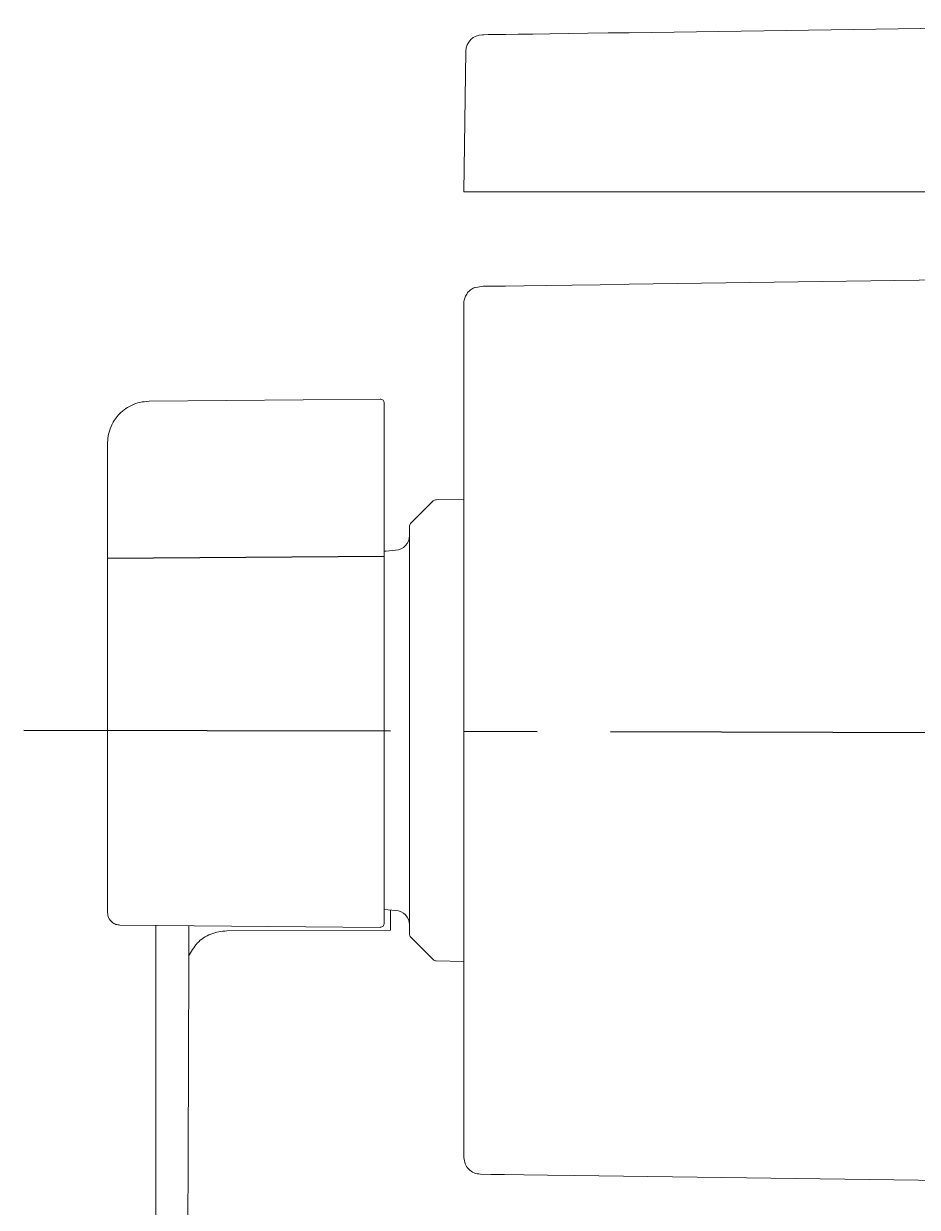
# Model space of a CAD drawing. Extents: x 2239 to 2659, y -1043 to -449.
# Drawn here: x 2532.74 to 2554.06, y -879.04 to -850.81 of the extents above; entities that cross this region are included whole.
import ezdxf

# ---------------------------------------------------------------- set-up
doc = ezdxf.new("R2010")
doc.units = 0
doc.header["$LTSCALE"] = 7
doc.header["$MEASUREMENT"] = 0
doc.linetypes.add('CENTER', pattern=[2, 1.25, -0.25, 0.25, -0.25])
doc.layers.get('0').update_dxf_attribs({"color": 2, "linetype": 'CONTINUOUS'})
doc.layers.add('CL', color=1, linetype='CENTER')
doc.layers.add('D', color=2, linetype='CONTINUOUS')

msp = doc.modelspace()

# ---------------------------------------------------------------- linework, layer by layer
at = {"color": 7, "linetype": 'Continuous', "lineweight": 15}
for p, q in [((2547.186, -851.027), (2562.599, -850.812)), ((2543.288, -851.471), (2543.241, -854.826)), ((2547.185, -854.826), (2543.241, -854.826)), ((2561.19, -854.826), (2547.185, -854.826)), ((2560.255, -856.845), (2547.185, -857.027)), ((2543.489, -857.108), (2543.703, -857.076)), ((2543.904, -857.073), (2543.703, -857.076)), ((2544.231, -857.069), (2543.904, -857.073)), ((2544.672, -857.062), (2544.231, -857.069)), ((2545.21, -857.055), (2544.672, -857.062)), ((2545.824, -857.046), (2545.21, -857.055)), ((2546.491, -857.037), (2545.824, -857.046)), ((2547.185, -857.027), (2546.491, -857.037)), ((2543.241, -877.85), (2543.241, -857.477)), ((2541.24, -859.764), (2535.731, -859.818)), ((2541.341, -860.07), (2541.341, -860.858)), ((2534.741, -860.818), (2534.758, -860.636)), ((2534.741, -860.818), (2534.741, -860.899)), ((2542.51, -862.194), (2541.97, -862.734)), ((2543.241, -862.154), (2542.579, -862.165)), ((2541.941, -862.97), (2541.941, -862.805)), ((2541.941, -872.522), (2541.941, -862.97)), ((2541.941, -863.432), (2541.941, -863.432)), ((2543.236, -863.866), (2543.241, -863.858)), ((2541.941, -871.895), (2541.941, -871.895)), ((2535.038, -872.309), (2541.24, -872.363)), ((2535.891, -872.316), (2535.891, -881.438)), ((2537.587, -872.445), (2541.491, -872.432)), ((2541.97, -872.593), (2542.51, -873.133)), ((2542.579, -873.162), (2543.241, -873.174)), ((2543.884, -878.254), (2543.635, -878.25)), ((2544.213, -878.258), (2543.884, -878.254)), ((2544.672, -878.265), (2544.213, -878.258)), ((2545.238, -878.273), (2544.672, -878.265)), ((2545.873, -878.281), (2545.238, -878.273)), ((2562.73, -878.517), (2545.873, -878.281)), ((2536.661, -878.522), (2536.659, -878.902)), ((2536.655, -879.351), (2536.659, -878.902))]:
    msp.add_line(p, q, dxfattribs=at)
at = {"color": 7, "linetype": 'Continuous', "lineweight": 15, "flags": 128}
for points in [[(2543.682, -851.076), (2543.718, -851.076), (2543.823, -851.074), (2543.998, -851.072), (2544.236, -851.069), (2544.535, -851.064), (2544.888, -851.059), (2545.288, -851.054), (2545.727, -851.048), (2546.195, -851.041), (2546.685, -851.034), (2547.186, -851.027)], [(2541.612, -863.37), (2541.389, -863.389), (2541.337, -863.395)], [(2534.741, -872.009), (2534.741, -871.016), (2534.741, -870.907), (2534.741, -870.785)], [(2541.341, -871.935), (2541.612, -871.958)]]:
    msp.add_lwpolyline(points, dxfattribs=at)
at = {"color": 7, "linetype": 'Continuous', "lineweight": 15}
for centre, radius, start, end in [((2543.688, -851.476), 0.4, 90.8, 179.2), ((2541.241, -859.864), 0.1, 360, 90.5288), ((2542.581, -862.265), 0.1, 91, 135), ((2542.041, -862.805), 0.1, 135, 180), ((2541.591, -863.02), 0.35, 273.5184, 0), ((2541.591, -872.307), 0.35, 0, 86.4816), ((2541.241, -872.262), 0.1, 269.4713, 2.3657), ((2542.041, -872.522), 0.1, 180, 225), ((2542.581, -873.062), 0.1, 225, 269)]:
    msp.add_arc(centre, radius, start, end, dxfattribs=at)
for points, knots in [([(2543.49, -857.107), (2543.454, -857.125), (2543.382, -857.162), (2543.305, -857.256), (2543.259, -857.365), (2543.239, -857.413), (2543.241, -857.477)], [0, 0, 0, 0, 0.250376, 0.505494, 0.757535, 1, 1, 1, 1]), ([(2535.731, -859.818), (2535.658, -859.823), (2535.512, -859.834), (2535.309, -859.908), (2535.134, -860.015), (2534.958, -860.177), (2534.817, -860.396), (2534.776, -860.563), (2534.758, -860.636)], [0, 0, 0, 0, 0.155371, 0.30821, 0.453926, 0.588967, 0.819244, 1, 1, 1, 1]), ([(2541.341, -859.864), (2541.341, -859.874), (2541.341, -859.88), (2541.341, -859.916), (2541.341, -859.969), (2541.341, -860.024), (2541.341, -860.058), (2541.341, -860.07)], [0, 0, 0, 0, 0.22014, 0.440273, 0.660407, 0.880543, 1, 1, 1, 1]), ([(2534.741, -863.819), (2534.741, -863.659), (2534.741, -863.339), (2534.741, -862.623), (2534.741, -861.795), (2534.741, -861.198), (2534.741, -860.899)], [0, 0, 0, 0, 0.249999, 0.5, 0.750001, 1, 1, 1, 1]), ([(2541.341, -860.858), (2541.341, -860.932), (2541.341, -861.181), (2541.341, -861.601), (2541.341, -862.098), (2541.341, -862.56), (2541.341, -862.973), (2541.341, -863.331), (2541.341, -863.509), (2541.341, -863.598)], [0, 0, 0, 0, 0.066639, 0.2222, 0.377761, 0.533321, 0.68888, 0.844441, 1, 1, 1, 1]), ([(2541.341, -863.598), (2541.341, -863.694), (2541.341, -863.885), (2541.341, -864.289), (2541.341, -864.809), (2541.341, -865.459), (2541.341, -866.173), (2541.341, -866.928), (2541.341, -867.705), (2541.341, -868.48), (2541.341, -869.231), (2541.341, -869.939), (2541.341, -870.582), (2541.341, -871.143), (2541.341, -871.602), (2541.341, -871.955), (2541.341, -872.173), (2541.341, -872.272), (2541.341, -872.254), (2541.341, -872.25)], [0, 0, 0, 0, 0.047068, 0.094137, 0.157686, 0.221235, 0.284784, 0.348334, 0.411883, 0.475432, 0.538981, 0.602531, 0.66608, 0.729629, 0.793178, 0.856728, 0.920277, 0.983826, 1, 1, 1, 1]), ([(2534.741, -863.819), (2534.741, -863.917), (2534.741, -864.114), (2534.741, -864.494), (2534.741, -864.927), (2534.741, -865.411), (2534.741, -865.937), (2534.741, -866.495), (2534.741, -867.074), (2534.741, -867.467), (2534.741, -867.664)], [0, 0, 0, 0, 0.125, 0.249997, 0.375, 0.5, 0.624999, 0.750001, 0.875, 1, 1, 1, 1]), ([(2534.741, -867.664), (2534.741, -867.948), (2534.741, -868.516), (2534.741, -869.34), (2534.741, -870.085), (2534.741, -870.574), (2534.741, -870.769), (2534.741, -870.785)], [0, 0, 0, 0, 0.244502, 0.489005, 0.733515, 0.978017, 1, 1, 1, 1]), ([(2541.491, -872.432), (2541.491, -872.416), (2541.491, -872.385), (2541.491, -872.203), (2541.491, -872.017), (2541.491, -871.947)], [0, 0, 0, 0, 0.3923446, 0.7599666, 0.9765162, 0.9765162, 0.9765162, 0.9765162]), ([(2534.741, -872.009), (2534.746, -872.051), (2534.757, -872.139), (2534.837, -872.239), (2534.937, -872.298), (2535.005, -872.305), (2535.038, -872.309)], [0, 0, 0, 0, 0.270371, 0.562401, 0.789626, 1, 1, 1, 1]), ([(2536.681, -872.323), (2536.679, -873.335), (2536.674, -875.405), (2536.665, -877.468), (2536.661, -878.522)], [0, 0, 0, 0, 0.48907, 1, 1, 1, 1]), ([(2537.587, -872.445), (2537.457, -872.461), (2537.197, -872.492), (2536.861, -872.718), (2536.736, -872.942), (2536.674, -873.053)], [0, 0, 0, 0, 0.337061, 0.674122, 1, 1, 1, 1]), ([(2543.635, -878.25), (2543.583, -878.243), (2543.48, -878.23), (2543.349, -878.137), (2543.259, -878.006), (2543.247, -877.902), (2543.241, -877.85)], [0, 0, 0, 0, 0.249999, 0.5, 0.75, 1, 1, 1, 1])]:
    msp.add_open_spline(points, degree=3, knots=knots, dxfattribs=at)
at = {"layer": 'CL', "color": 1, "linetype": 'CENTER'}
msp.add_line((2532.741, -867.659), (2568.038, -867.746), dxfattribs=at)
at = {"layer": 'D'}
msp.add_line((2534.741, -863.555), (2541.341, -863.51), dxfattribs=at)

doc.saveas('drawing.dxf')
